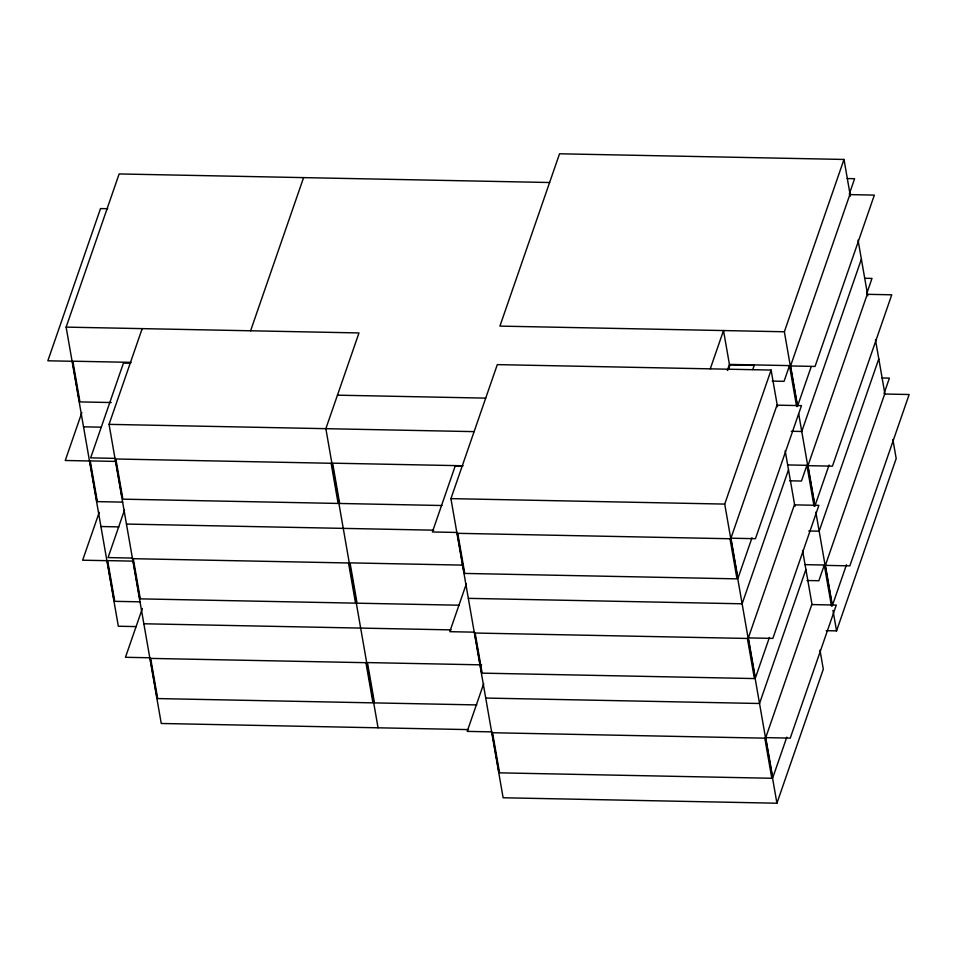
<?xml version="1.0" encoding="UTF-8"?>
<svg xmlns="http://www.w3.org/2000/svg" width="957" height="957" viewBox="0 0 957 957"><rect width="100%" height="100%" fill="white"/><g stroke="black" fill="none" stroke-linecap="round" stroke-linejoin="round"><path stroke-width="1.44" d="M136.229 626.596L118.333 626.237L66.129 327.115L119.135 173.947L549.605 182.512M81.835 412.575L65.255 460.496L89.743 460.975L96.753 501.121M468.499 729.605L161.255 723.48L109.05 424.358L142.186 328.622M99.241 512.282L82.649 560.204L107.148 560.682L114.146 600.829M124.458 510.201L108.057 557.584L132.64 558.075L139.674 598.364M142.342 608.52L125.463 657.292L150.046 657.782L157.08 698.072M250.59 330.787L303.596 177.607M819.982 650.126L823.307 669.182L776.928 803.21L503.131 797.767L450.926 498.633L497.305 364.617L771.103 370.06L777.503 406.713M466.322 583.902L449.79 631.68L474.481 632.17L481.55 672.639M483.728 683.609L467.195 731.387L491.886 731.878L498.944 772.347M710.261 368.852L723.516 330.56L729.653 365.753M727.344 370.431L729.258 364.904L754.224 365.395L752.788 369.546M728.385 369.665L730.191 364.426L789.489 365.61L796.631 406.534M776.928 803.21L724.724 504.088L771.103 370.06M784.357 331.768L843.99 159.448L559.546 153.79L499.913 326.11L784.357 331.768L797.408 406.546M789.489 365.61L784.058 381.329L772.191 381.089M849.266 194.115L854.601 178.708L847.148 178.564M730.933 538.205L776.976 405.158L801.488 405.636L755.444 538.695L730.933 538.205L737.943 578.387L751.999 537.762M790.578 365.957L849.876 194.606L874.351 195.096L815.053 366.435L790.578 365.957L797.576 406.067L811.189 366.734M788.508 469.767L742.13 603.795L468.332 598.352M861.384 259.156L801.763 431.475L791.331 431.272M787.623 464.935L806.895 465.317L801.452 481.036L789.597 480.797M866.671 293.823L871.994 278.415L864.554 278.272M748.338 637.912L794.382 504.865L818.893 505.356L772.849 638.403L748.338 637.912L755.348 678.094L769.404 637.47M807.971 465.664L867.269 294.313L891.745 294.804L832.446 466.143L807.971 465.664L814.981 505.775L829.073 465.042M805.902 569.475L759.523 703.503L485.725 698.06M878.789 358.863L819.156 531.183L808.737 530.979M805.028 564.642L824.3 565.025L818.857 580.743L807.002 580.504M884.077 393.53L889.4 378.135L881.959 377.979M765.732 737.62L811.775 604.573L836.298 605.063L790.255 738.11L765.732 737.62L772.742 777.802L786.798 737.177M825.377 565.372L884.675 394.021L909.15 394.511L849.852 565.862L825.377 565.372L832.375 605.482L846.478 564.75M826.178 630.687L836.562 630.89L896.195 458.57L892.869 439.514M107.722 208.722L100.521 208.578L47.85 360.789L72.337 361.267L79.347 401.414M66.129 327.115L358.983 332.94L325.858 428.676L378.063 727.798M130.965 362.356L72.852 361.196L79.957 401.916L111.251 402.538M130.678 363.253L123.441 363.11L90.652 457.877L115.247 458.367M337.45 395.169L485.713 398.124M109.05 424.358L474.122 431.631M83.534 426.822L101.43 427.181M463.056 465.76L332.641 463.164L339.675 503.466L441.931 505.511M462.506 466.071L455.245 465.927L432.385 531.972L457.087 532.463L464.145 572.932M115.582 461.418L90.245 460.903L97.351 501.624L122.687 502.126M450.926 498.633L724.724 504.088M126.456 524.065L433.7 530.178M100.928 526.529L118.824 526.888M462.674 565.12L350.047 562.872L357.081 603.185L459.336 605.219M132.987 561.125L107.651 560.623L114.756 601.331L140.093 601.833M143.861 623.773L451.094 629.885M481.562 664.852L367.452 662.579L374.486 702.893L476.742 704.926M843.99 159.448L850.39 196.101M858.058 240.099L867.784 295.809M875.464 339.807L884.938 394.057M798.688 413.879L814.814 506.253M815.831 512.127L832.207 605.96M832.973 610.363L836.562 630.89M806.895 465.317L814.036 506.241M824.3 565.025L831.442 605.948M785.183 450.711L794.908 506.432M802.576 550.419L812.05 604.668M115.498 459.803L122.017 497.221M331.122 463.272L115.869 458.989L122.879 499.159L338.132 503.442L331.122 463.272M730 538.743L457.745 533.324L464.755 573.434L736.998 578.853L730 538.743M348.527 562.979L133.274 558.697L140.284 598.867L355.537 603.149L348.527 562.979M747.405 638.451L475.151 633.032L482.149 673.142L754.403 678.561L747.405 638.451M365.933 662.687L150.668 658.404L157.678 698.574L372.943 702.857L365.933 662.687M764.81 738.158L492.556 732.739L499.554 772.849L771.809 778.268L764.81 738.158"/></g></svg>
